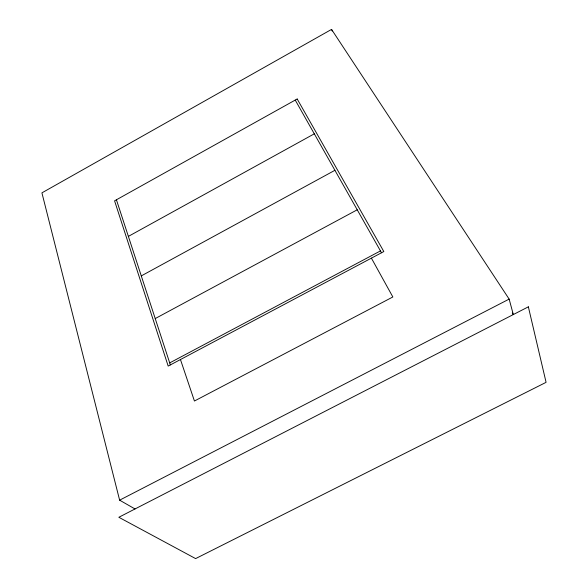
<?xml version="1.0" encoding="UTF-8"?>
<svg xmlns="http://www.w3.org/2000/svg" width="588" height="588" viewBox="0 0 588 588"><rect width="100%" height="100%" fill="white"/><g stroke="black" fill="none" stroke-linecap="round" stroke-linejoin="round"><path stroke-width="0.88" d="M512.31 313.022L513.317 314.558L509.149 299.101L331.551 29.4L41.917 192.857L119.629 500.168L135.012 508.965M128.382 236.391L314.301 133.821M141.289 275.897L334.917 170.299M155.225 318.571L357.232 209.798M169.704 362.899L380.465 250.914M119.629 500.168L509.149 299.101M295.235 100.078L381.516 252.774M371.403 258.147L392.85 296.969L194.43 401.016L180.457 359.54M331.551 29.4L332.22 31.039M116.424 199.788L170.358 364.905M297.183 98.99L114.572 200.824L168.175 366.067L383.824 251.546L297.183 98.99M528.355 306.833L118.842 517.271L195.613 558.6L546.083 382.34L528.355 306.833"/></g></svg>
